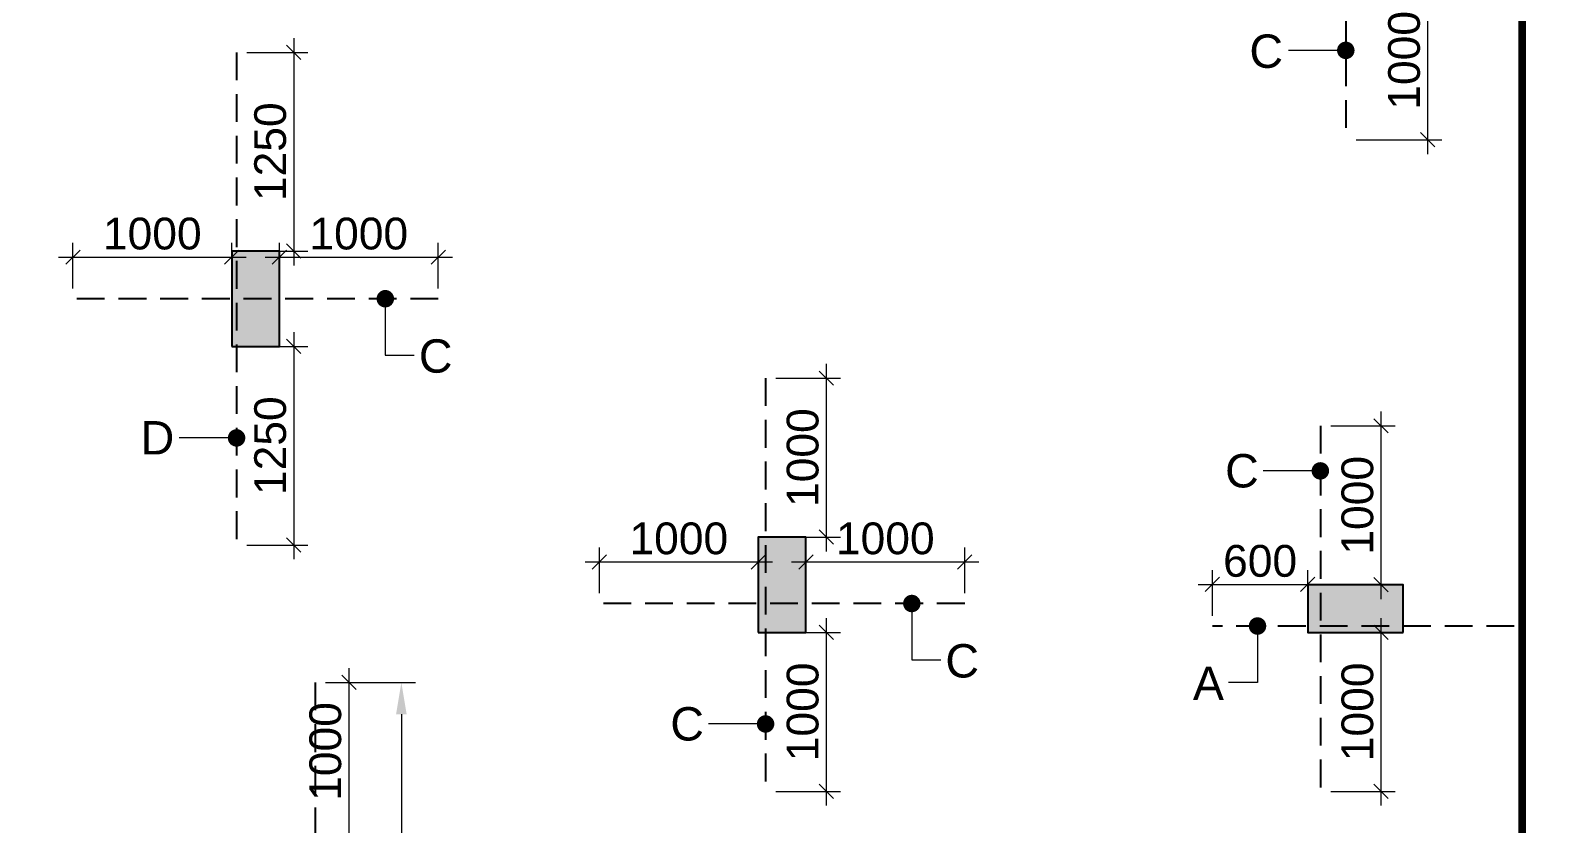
# Model space of a CAD drawing. Header units: millimetres. Extents: x 1123469 to 1752051, y -126924 to 196924.
# Drawn here: x 1520192 to 1529782, y 151212 to 156202 of the extents above; entities that cross this region are included whole.
import ezdxf

# ---------------------------------------------------------------- set-up
doc = ezdxf.new("R2010")
doc.units = ezdxf.units.MM
doc.header["$LTSCALE"] = 500
doc.header["$MEASUREMENT"] = 0
doc.header["$PDMODE"] = 34
doc.linetypes.add('CONTINOUS', pattern=[0])
doc.linetypes.add('HIDDEN', pattern=[0.375, 0.25, -0.125])
doc.layers.get('Defpoints').update_dxf_attribs({"lineweight": 0})
for name, color, linetype, lineweight in [('ARWO', 1, 'Continuous', 18), ('CUT OUT', 1, 'Continuous', 13), ('FOOTING', 1, 'Continuous', 15), ('TOWER COL HATCH', 253, 'Continuous', 20)]:
    doc.layers.add(name, color=color, linetype=linetype, lineweight=lineweight)
for name, color, linetype in [('COL. DIM', 3, 'Continuous'), ('reinf.', 4, 'Continuous'), ('TEXT 1', 1, 'Continuous'), ('TOWER AREA COLUMN.', 6, 'Continuous')]:
    doc.layers.add(name, color=color, linetype=linetype)
doc.styles.add('3mm', font='arial.ttf')
doc.dimstyles.new('PARAMVEER', dxfattribs={"dimtxt": 200, "dimasz": 100, "dimexe": 0, "dimexo": 25, "dimgap": 10, "dimtad": 1, "dimdec": 0, "dimrnd": 5, "dimzin": 0, "dimdsep": 46, "dimtxsty": '3mm', "dimblk": 'OBLIQUE', "dimcen": 0.09, "dimdle": 75, "dimclrd": 1, "dimclre": 1, "dimclrt": 3, "dimadec": 0, "dimazin": 0, "dimtfac": 1, "dimtdec": 0, "dimtmove": 1, "dimatfit": 3, "dimfxl": 100, "dimtolj": 1, "dimtzin": 0, "dimlwd": 18, "dimlwe": 5, "dimarcsym": 0})
doc.dimstyles.new('PARAMVEER BEAM', dxfattribs={"dimtxt": 200, "dimasz": 100, "dimexe": 0, "dimexo": 0, "dimgap": 10, "dimtad": 1, "dimdec": 0, "dimzin": 0, "dimdsep": 46, "dimtxsty": '3mm', "dimblk": 'ARCHTICK', "dimcen": 0.09, "dimdle": 75, "dimclrd": 1, "dimclre": 1, "dimclrt": 3, "dimadec": 0, "dimazin": 0, "dimtfac": 1, "dimtdec": 0, "dimtmove": 1, "dimatfit": 3, "dimfxl": 100, "dimtolj": 1, "dimtzin": 0, "dimlwd": 18, "dimlwe": 5, "dimarcsym": 0})

# ---------------------------------------------------------------- blocks, each defined once
blk = doc.blocks.new('3tgra')
at = {"layer": 'TOWER COL HATCH'}
h = blk.add_hatch(color=253, dxfattribs=at)
h.dxf.hatch_style = 1
h.paths.add_polyline_path([(1384105.6, 91191.6), (1383805.6, 91191.6), (1383805.6, 91791.6), (1384105.6, 91791.6)])
h = blk.add_hatch(color=253, dxfattribs=at)
h.dxf.hatch_style = 1
h.paths.add_polyline_path([(1380790.6, 89391.6), (1380490.6, 89391.6), (1380490.6, 89991.6), (1380790.6, 89991.6)])
h = blk.add_hatch(color=253, dxfattribs=at)
h.dxf.hatch_style = 1
h.paths.add_polyline_path([(1376730.6, 89391.6), (1376730.6, 89691.6), (1377330.6, 89691.6), (1377330.6, 89391.6)])
at = {"layer": 'TOWER AREA COLUMN.', "color": 4}
for points in [[(1384105.6, 91191.6), (1383805.6, 91191.6), (1383805.6, 91791.6), (1384105.6, 91791.6)], [(1380790.6, 89391.6), (1380490.6, 89391.6), (1380490.6, 89991.6), (1380790.6, 89991.6)], [(1376730.6, 89391.6), (1376730.6, 89691.6), (1377330.6, 89691.6), (1377330.6, 89391.6)]]:
    blk.add_lwpolyline(points, close=True, dxfattribs=at)
blk = doc.blocks.new('_Oblique')
at = {"color": 0, "linetype": 'ByBlock', "lineweight": -2}
blk.add_line((-0.5, -0.5), (0.5, 0.5), dxfattribs=at)
blk = doc.blocks.new('*D1096')
at = {"layer": 'COL. DIM', "color": 1, "lineweight": 18, "ltscale": 10, "transparency": 16777216}
blk.add_line((1528988.9, 156604.1), (1528988.9, 155424.1), dxfattribs=at)
at = {"layer": 'COL. DIM', "color": 1, "linetype": 'CONTINOUS', "lineweight": 5, "ltscale": 10, "transparency": 16777216}
for p, q in [((1528669.3, 156514.1), (1529078.9, 156514.1)), ((1528538.8, 155514.1), (1529078.9, 155514.1))]:
    blk.add_line(p, q, dxfattribs=at)
at = {"layer": 'Defpoints', "color": 0, "ltscale": 10, "transparency": 16777216}
for p in [(1528604.3, 156514.1), (1528473.8, 155514.1), (1528988.9, 155514.1)]:
    blk.add_point(p, dxfattribs=at)
at = {"layer": 'COL. DIM', "color": 1, "lineweight": 18, "ltscale": 10, "transparency": 16777216, "xscale": 90, "yscale": 90, "zscale": 90}
for p, rotation in [((1528988.9, 156514.1), 90), ((1528988.9, 155514.1), 270)]:
    blk.add_blockref('_Oblique', p, dxfattribs=dict(at, rotation=rotation))
at = {"layer": 'COL. DIM', "color": 3, "ltscale": 10, "transparency": 16777216, "insert": (1528841.8, 156014.1), "char_height": 200, "attachment_point": 5, "rotation": 90, "style": '3mm'}
blk.add_mtext('\\A1;1000', dxfattribs=at)
blk = doc.blocks.new('_ArchTick')
at = {"color": 0, "linetype": 'ByBlock', "const_width": 0.15}
blk.add_lwpolyline([(-0.5, -0.5), (0.5, 0.5)], dxfattribs=at)
blk = doc.blocks.new('*D906')
at = {"layer": 'COL. DIM', "color": 1, "lineweight": 18, "ltscale": 10, "transparency": 16777216}
blk.add_line((1521849.6, 154304.1), (1521849.6, 152874.1), dxfattribs=at)
at = {"layer": 'COL. DIM', "color": 1, "linetype": 'CONTINOUS', "lineweight": 5, "ltscale": 10, "transparency": 16777216}
for p, q in [((1521554.8, 154214.1), (1521939.6, 154214.1)), ((1521554.8, 152964.1), (1521939.6, 152964.1))]:
    blk.add_line(p, q, dxfattribs=at)
at = {"layer": 'Defpoints', "color": 0, "ltscale": 10, "transparency": 16777216}
for p in [(1521489.8, 154214.1), (1521489.8, 152964.1), (1521849.6, 152964.1)]:
    blk.add_point(p, dxfattribs=at)
at = {"layer": 'COL. DIM', "color": 1, "lineweight": 18, "ltscale": 10, "transparency": 16777216, "xscale": 90, "yscale": 90, "zscale": 90}
for p, rotation in [((1521849.6, 154214.1), 90), ((1521849.6, 152964.1), 270)]:
    blk.add_blockref('_Oblique', p, dxfattribs=dict(at, rotation=rotation))
at = {"layer": 'COL. DIM', "color": 3, "ltscale": 10, "transparency": 16777216, "insert": (1521702.5, 153589.1), "char_height": 200, "attachment_point": 5, "rotation": 90, "style": '3mm'}
blk.add_mtext('\\A1;1250', dxfattribs=at)
blk = doc.blocks.new('*D907')
at = {"layer": 'COL. DIM', "color": 1, "linetype": 'CONTINOUS', "lineweight": 5, "ltscale": 10, "transparency": 16777216}
for p, q in [((1521759.3, 154579.1), (1521759.3, 154865.6)), ((1522759.3, 154579.1), (1522759.3, 154865.6))]:
    blk.add_line(p, q, dxfattribs=at)
at = {"layer": 'COL. DIM', "color": 1, "lineweight": 18, "ltscale": 10, "transparency": 16777216}
blk.add_line((1521669.3, 154775.6), (1522849.3, 154775.6), dxfattribs=at)
at = {"layer": 'Defpoints', "color": 0, "ltscale": 10, "transparency": 16777216}
for p in [(1522759.3, 154775.6), (1521759.3, 154514.1), (1522759.3, 154514.1)]:
    blk.add_point(p, dxfattribs=at)
at = {"layer": 'COL. DIM', "color": 1, "lineweight": 18, "ltscale": 10, "transparency": 16777216, "xscale": 90, "yscale": 90, "zscale": 90, "rotation": 180}
blk.add_blockref('_Oblique', (1521759.3, 154775.6), dxfattribs=at)
at = {"layer": 'COL. DIM', "color": 1, "lineweight": 18, "ltscale": 10, "transparency": 16777216, "xscale": 90, "yscale": 90, "zscale": 90}
blk.add_blockref('_Oblique', (1522759.3, 154775.6), dxfattribs=at)
at = {"layer": 'COL. DIM', "color": 3, "ltscale": 10, "transparency": 16777216, "insert": (1522259.3, 154922.7), "char_height": 200, "attachment_point": 5, "style": '3mm'}
blk.add_mtext('\\A1;1000', dxfattribs=at)
blk = doc.blocks.new('*D908')
at = {"layer": 'COL. DIM', "color": 1, "linetype": 'CONTINOUS', "lineweight": 5, "ltscale": 10, "transparency": 16777216}
for p, q in [((1520459.3, 154579.1), (1520459.3, 154865.6)), ((1521459.3, 154579.1), (1521459.3, 154865.6))]:
    blk.add_line(p, q, dxfattribs=at)
at = {"layer": 'COL. DIM', "color": 1, "lineweight": 18, "ltscale": 10, "transparency": 16777216}
blk.add_line((1520369.3, 154775.6), (1521549.3, 154775.6), dxfattribs=at)
at = {"layer": 'Defpoints', "color": 0, "ltscale": 10, "transparency": 16777216}
for p in [(1521459.3, 154775.6), (1520459.3, 154514.1), (1521459.3, 154514.1)]:
    blk.add_point(p, dxfattribs=at)
at = {"layer": 'COL. DIM', "color": 1, "lineweight": 18, "ltscale": 10, "transparency": 16777216, "xscale": 90, "yscale": 90, "zscale": 90, "rotation": 180}
blk.add_blockref('_Oblique', (1520459.3, 154775.6), dxfattribs=at)
at = {"layer": 'COL. DIM', "color": 1, "lineweight": 18, "ltscale": 10, "transparency": 16777216, "xscale": 90, "yscale": 90, "zscale": 90}
blk.add_blockref('_Oblique', (1521459.3, 154775.6), dxfattribs=at)
at = {"layer": 'COL. DIM', "color": 3, "ltscale": 10, "transparency": 16777216, "insert": (1520959.3, 154922.7), "char_height": 200, "attachment_point": 5, "style": '3mm'}
blk.add_mtext('\\A1;1000', dxfattribs=at)
blk = doc.blocks.new('*D909')
at = {"layer": 'COL. DIM', "color": 1, "lineweight": 18, "ltscale": 10, "transparency": 16777216}
blk.add_line((1521849.6, 156154.1), (1521849.6, 154724.1), dxfattribs=at)
at = {"layer": 'COL. DIM', "color": 1, "linetype": 'CONTINOUS', "lineweight": 5, "ltscale": 10, "transparency": 16777216}
for p, q in [((1521554.8, 156064.1), (1521939.6, 156064.1)), ((1521554.8, 154814.1), (1521939.6, 154814.1))]:
    blk.add_line(p, q, dxfattribs=at)
at = {"layer": 'Defpoints', "color": 0, "ltscale": 10, "transparency": 16777216}
for p in [(1521489.8, 156064.1), (1521489.8, 154814.1), (1521849.6, 154814.1)]:
    blk.add_point(p, dxfattribs=at)
at = {"layer": 'COL. DIM', "color": 1, "lineweight": 18, "ltscale": 10, "transparency": 16777216, "xscale": 90, "yscale": 90, "zscale": 90}
for p, rotation in [((1521849.6, 156064.1), 90), ((1521849.6, 154814.1), 270)]:
    blk.add_blockref('_Oblique', p, dxfattribs=dict(at, rotation=rotation))
at = {"layer": 'COL. DIM', "color": 3, "ltscale": 10, "transparency": 16777216, "insert": (1521702.5, 155439.1), "char_height": 200, "attachment_point": 5, "rotation": 90, "style": '3mm'}
blk.add_mtext('\\A1;1250', dxfattribs=at)
blk = doc.blocks.new('*D910')
at = {"layer": 'COL. DIM', "color": 1, "lineweight": 18, "ltscale": 10, "transparency": 16777216}
blk.add_line((1525202.3, 152504.1), (1525202.3, 151324.1), dxfattribs=at)
at = {"layer": 'COL. DIM', "color": 1, "linetype": 'CONTINOUS', "lineweight": 5, "ltscale": 10, "transparency": 16777216}
for p, q in [((1524885.6, 152414.1), (1525292.3, 152414.1)), ((1524885.6, 151414.1), (1525292.3, 151414.1))]:
    blk.add_line(p, q, dxfattribs=at)
at = {"layer": 'Defpoints', "color": 0, "ltscale": 10, "transparency": 16777216}
for p in [(1524820.6, 152414.1), (1524820.6, 151414.1), (1525202.3, 151414.1)]:
    blk.add_point(p, dxfattribs=at)
at = {"layer": 'COL. DIM', "color": 1, "lineweight": 18, "ltscale": 10, "transparency": 16777216, "xscale": 90, "yscale": 90, "zscale": 90}
for p, rotation in [((1525202.3, 152414.1), 90), ((1525202.3, 151414.1), 270)]:
    blk.add_blockref('_Oblique', p, dxfattribs=dict(at, rotation=rotation))
at = {"layer": 'COL. DIM', "color": 3, "ltscale": 10, "transparency": 16777216, "insert": (1525055.2, 151914.1), "char_height": 200, "attachment_point": 5, "rotation": 90, "style": '3mm'}
blk.add_mtext('\\A1;1000', dxfattribs=at)
blk = doc.blocks.new('*D911')
at = {"layer": 'COL. DIM', "color": 1, "linetype": 'CONTINOUS', "lineweight": 5, "ltscale": 10, "transparency": 16777216}
for p, q in [((1525074.3, 152661), (1525074.3, 152947.5)), ((1526074.3, 152661), (1526074.3, 152947.5))]:
    blk.add_line(p, q, dxfattribs=at)
at = {"layer": 'COL. DIM', "color": 1, "lineweight": 18, "ltscale": 10, "transparency": 16777216}
blk.add_line((1524984.3, 152857.5), (1526164.3, 152857.5), dxfattribs=at)
at = {"layer": 'Defpoints', "color": 0, "ltscale": 10, "transparency": 16777216}
for p in [(1526074.3, 152857.5), (1525074.3, 152596), (1526074.3, 152596)]:
    blk.add_point(p, dxfattribs=at)
at = {"layer": 'COL. DIM', "color": 1, "lineweight": 18, "ltscale": 10, "transparency": 16777216, "xscale": 90, "yscale": 90, "zscale": 90, "rotation": 180}
blk.add_blockref('_Oblique', (1525074.3, 152857.5), dxfattribs=at)
at = {"layer": 'COL. DIM', "color": 1, "lineweight": 18, "ltscale": 10, "transparency": 16777216, "xscale": 90, "yscale": 90, "zscale": 90}
blk.add_blockref('_Oblique', (1526074.3, 152857.5), dxfattribs=at)
at = {"layer": 'COL. DIM', "color": 3, "ltscale": 10, "transparency": 16777216, "insert": (1525574.3, 153004.6), "char_height": 200, "attachment_point": 5, "style": '3mm'}
blk.add_mtext('\\A1;1000', dxfattribs=at)
blk = doc.blocks.new('*D912')
at = {"layer": 'COL. DIM', "color": 1, "linetype": 'CONTINOUS', "lineweight": 5, "ltscale": 10, "transparency": 16777216}
for p, q in [((1523774.3, 152661), (1523774.3, 152947.5)), ((1524774.3, 152661), (1524774.3, 152947.5))]:
    blk.add_line(p, q, dxfattribs=at)
at = {"layer": 'COL. DIM', "color": 1, "lineweight": 18, "ltscale": 10, "transparency": 16777216}
blk.add_line((1523684.3, 152857.5), (1524864.3, 152857.5), dxfattribs=at)
at = {"layer": 'Defpoints', "color": 0, "ltscale": 10, "transparency": 16777216}
for p in [(1524774.3, 152857.5), (1523774.3, 152596), (1524774.3, 152596)]:
    blk.add_point(p, dxfattribs=at)
at = {"layer": 'COL. DIM', "color": 1, "lineweight": 18, "ltscale": 10, "transparency": 16777216, "xscale": 90, "yscale": 90, "zscale": 90, "rotation": 180}
blk.add_blockref('_Oblique', (1523774.3, 152857.5), dxfattribs=at)
at = {"layer": 'COL. DIM', "color": 1, "lineweight": 18, "ltscale": 10, "transparency": 16777216, "xscale": 90, "yscale": 90, "zscale": 90}
blk.add_blockref('_Oblique', (1524774.3, 152857.5), dxfattribs=at)
at = {"layer": 'COL. DIM', "color": 3, "ltscale": 10, "transparency": 16777216, "insert": (1524274.3, 153004.6), "char_height": 200, "attachment_point": 5, "style": '3mm'}
blk.add_mtext('\\A1;1000', dxfattribs=at)
blk = doc.blocks.new('*D913')
at = {"layer": 'COL. DIM', "color": 1, "linetype": 'CONTINOUS', "lineweight": 5, "ltscale": 10, "transparency": 16777216}
for p, q in [((1524885.6, 154014.1), (1525292.3, 154014.1)), ((1524885.6, 153014.1), (1525292.3, 153014.1))]:
    blk.add_line(p, q, dxfattribs=at)
at = {"layer": 'COL. DIM', "color": 1, "lineweight": 18, "ltscale": 10, "transparency": 16777216}
blk.add_line((1525202.3, 154104.1), (1525202.3, 152924.1), dxfattribs=at)
at = {"layer": 'Defpoints', "color": 0, "ltscale": 10, "transparency": 16777216}
for p in [(1524820.6, 154014.1), (1524820.6, 153014.1), (1525202.3, 153014.1)]:
    blk.add_point(p, dxfattribs=at)
at = {"layer": 'COL. DIM', "color": 1, "lineweight": 18, "ltscale": 10, "transparency": 16777216, "xscale": 90, "yscale": 90, "zscale": 90}
for p, rotation in [((1525202.3, 154014.1), 90), ((1525202.3, 153014.1), 270)]:
    blk.add_blockref('_Oblique', p, dxfattribs=dict(at, rotation=rotation))
at = {"layer": 'COL. DIM', "color": 3, "ltscale": 10, "transparency": 16777216, "insert": (1525055.2, 153514.1), "char_height": 200, "attachment_point": 5, "rotation": 90, "style": '3mm'}
blk.add_mtext('\\A1;1000', dxfattribs=at)
blk = doc.blocks.new('*D914')
at = {"layer": 'COL. DIM', "color": 1, "lineweight": 18, "ltscale": 10, "transparency": 16777216}
blk.add_line((1528694.9, 152504.1), (1528694.9, 151324.1), dxfattribs=at)
at = {"layer": 'COL. DIM', "color": 1, "linetype": 'CONTINOUS', "lineweight": 5, "ltscale": 10, "transparency": 16777216}
for p, q in [((1528378.7, 152414.1), (1528784.9, 152414.1)), ((1528378.7, 151414.1), (1528784.9, 151414.1))]:
    blk.add_line(p, q, dxfattribs=at)
at = {"layer": 'Defpoints', "color": 0, "ltscale": 10, "transparency": 16777216}
for p in [(1528313.7, 152414.1), (1528313.7, 151414.1), (1528694.9, 151414.1)]:
    blk.add_point(p, dxfattribs=at)
at = {"layer": 'COL. DIM', "color": 1, "lineweight": 18, "ltscale": 10, "transparency": 16777216, "xscale": 90, "yscale": 90, "zscale": 90}
for p, rotation in [((1528694.9, 152414.1), 90), ((1528694.9, 151414.1), 270)]:
    blk.add_blockref('_Oblique', p, dxfattribs=dict(at, rotation=rotation))
at = {"layer": 'COL. DIM', "color": 3, "ltscale": 10, "transparency": 16777216, "insert": (1528547.8, 151914.1), "char_height": 200, "attachment_point": 5, "rotation": 90, "style": '3mm'}
blk.add_mtext('\\A1;1000', dxfattribs=at)
blk = doc.blocks.new('*D915')
at = {"layer": 'COL. DIM', "color": 1, "linetype": 'CONTINOUS', "lineweight": 5, "ltscale": 10, "transparency": 16777216}
for p, q in [((1527634.3, 152519.4), (1527634.3, 152805.9)), ((1528234.3, 152519.4), (1528234.3, 152805.9))]:
    blk.add_line(p, q, dxfattribs=at)
at = {"layer": 'COL. DIM', "color": 1, "lineweight": 18, "ltscale": 10, "transparency": 16777216}
blk.add_line((1527544.3, 152715.9), (1528324.3, 152715.9), dxfattribs=at)
at = {"layer": 'Defpoints', "color": 0, "ltscale": 10, "transparency": 16777216}
for p in [(1528234.3, 152715.9), (1527634.3, 152454.4), (1528234.3, 152454.4)]:
    blk.add_point(p, dxfattribs=at)
at = {"layer": 'COL. DIM', "color": 1, "lineweight": 18, "ltscale": 10, "transparency": 16777216, "xscale": 90, "yscale": 90, "zscale": 90, "rotation": 180}
blk.add_blockref('_Oblique', (1527634.3, 152715.9), dxfattribs=at)
at = {"layer": 'COL. DIM', "color": 1, "lineweight": 18, "ltscale": 10, "transparency": 16777216, "xscale": 90, "yscale": 90, "zscale": 90}
blk.add_blockref('_Oblique', (1528234.3, 152715.9), dxfattribs=at)
at = {"layer": 'COL. DIM', "color": 3, "ltscale": 10, "transparency": 16777216, "insert": (1527934.3, 152863), "char_height": 200, "attachment_point": 5, "style": '3mm'}
blk.add_mtext('\\A1;600', dxfattribs=at)
blk = doc.blocks.new('*D916')
at = {"layer": 'COL. DIM', "color": 1, "lineweight": 18, "ltscale": 10, "transparency": 16777216}
blk.add_line((1528694.9, 153804.1), (1528694.9, 152624.1), dxfattribs=at)
at = {"layer": 'COL. DIM', "color": 1, "linetype": 'CONTINOUS', "lineweight": 5, "ltscale": 10, "transparency": 16777216}
for p, q in [((1528378.7, 153714.1), (1528784.9, 153714.1)), ((1528378.7, 152714.1), (1528784.9, 152714.1))]:
    blk.add_line(p, q, dxfattribs=at)
at = {"layer": 'Defpoints', "color": 0, "ltscale": 10, "transparency": 16777216}
for p in [(1528313.7, 153714.1), (1528313.7, 152714.1), (1528694.9, 152714.1)]:
    blk.add_point(p, dxfattribs=at)
at = {"layer": 'COL. DIM', "color": 1, "lineweight": 18, "ltscale": 10, "transparency": 16777216, "xscale": 90, "yscale": 90, "zscale": 90}
for p, rotation in [((1528694.9, 153714.1), 90), ((1528694.9, 152714.1), 270)]:
    blk.add_blockref('_Oblique', p, dxfattribs=dict(at, rotation=rotation))
at = {"layer": 'COL. DIM', "color": 3, "ltscale": 10, "transparency": 16777216, "insert": (1528547.8, 153214.1), "char_height": 200, "attachment_point": 5, "rotation": 90, "style": '3mm'}
blk.add_mtext('\\A1;1000', dxfattribs=at)
blk = doc.blocks.new('*D923')
at = {"layer": 'COL. DIM', "color": 1, "lineweight": 18, "ltscale": 10, "transparency": 16777216}
blk.add_line((1522196.9, 152189.1), (1522196.9, 151009.1), dxfattribs=at)
at = {"layer": 'COL. DIM', "color": 1, "linetype": 'CONTINOUS', "lineweight": 5, "ltscale": 10, "transparency": 16777216}
for p, q in [((1522049.5, 152099.1), (1522286.9, 152099.1)), ((1522049.5, 151099.1), (1522286.9, 151099.1))]:
    blk.add_line(p, q, dxfattribs=at)
at = {"layer": 'Defpoints', "color": 0, "ltscale": 10, "transparency": 16777216}
for p in [(1521984.5, 152099.1), (1521984.5, 151099.1), (1522196.9, 151099.1)]:
    blk.add_point(p, dxfattribs=at)
at = {"layer": 'COL. DIM', "color": 1, "lineweight": 18, "ltscale": 10, "transparency": 16777216, "xscale": 90, "yscale": 90, "zscale": 90}
for p, rotation in [((1522196.9, 152099.1), 90), ((1522196.9, 151099.1), 270)]:
    blk.add_blockref('_Oblique', p, dxfattribs=dict(at, rotation=rotation))
at = {"layer": 'COL. DIM', "color": 3, "ltscale": 10, "transparency": 16777216, "insert": (1522049.8, 151664.9), "char_height": 200, "attachment_point": 5, "rotation": 90, "style": '3mm'}
blk.add_mtext('\\A1;1000', dxfattribs=at)
blk = doc.blocks.new('*D926')
at = {"layer": 'COL. DIM', "color": 1, "linetype": 'CONTINOUS', "lineweight": 5, "ltscale": 10, "transparency": 16777216}
for p, q in [((1522049.5, 152099.1), (1522617.4, 152099.1)), ((1522049.5, 148164.1), (1522617.4, 148164.1))]:
    blk.add_line(p, q, dxfattribs=at)
at = {"layer": 'COL. DIM', "color": 1, "lineweight": 18, "ltscale": 10, "transparency": 16777216}
blk.add_line((1522527.4, 151899.1), (1522527.4, 148364.1), dxfattribs=at)
at = {"layer": 'COL. DIM', "color": 1, "ltscale": 10, "transparency": 16777216}
for points in [[(1522494.1, 151899.1), (1522560.7, 151899.1), (1522527.4, 152099.1)], [(1522494.1, 148364.1), (1522560.7, 148364.1), (1522527.4, 148164.1)]]:
    blk.add_solid(points, dxfattribs=at)
at = {"layer": 'Defpoints', "color": 0, "ltscale": 10, "transparency": 16777216}
for p in [(1521984.5, 152099.1), (1521984.5, 148164.1), (1522527.4, 148164.1)]:
    blk.add_point(p, dxfattribs=at)
at = {"layer": 'COL. DIM', "color": 3, "ltscale": 10, "transparency": 16777216, "insert": (1522379, 150475.4), "char_height": 200, "attachment_point": 5, "rotation": 90, "style": '3mm'}
blk.add_mtext('\\A1;C', dxfattribs=at)

msp = doc.modelspace()

# ---------------------------------------------------------------- linework, layer by layer
at = {"layer": 'FOOTING', "color": 3, "ltscale": 10, "const_width": 50}
msp.add_lwpolyline([(1488324.2, 155194.2), (1515064.2, 155194.2), (1515064.2, 156599.2), (1516759.3, 156599.2), (1516759.3, 157414.1), (1520709.3, 157414.1), (1520709.3, 158914.1), (1529584.3, 158914.1), (1529584.3, 148629.4), (1540674.2, 148629.4), (1540674.2, 126979.3), (1532119.2, 126979.3)], dxfattribs=at)
at = {"layer": 'reinf.', "color": 4, "linetype": 'HIDDEN', "ltscale": 1.4}
for p, q in [((1528473.8, 158914.1), (1528473.8, 155514.1)), ((1521489.8, 156064.1), (1521489.8, 152964.1)), ((1522759.3, 154514.1), (1520459.3, 154514.1)), ((1524820.6, 154014.1), (1524820.6, 151414.1)), ((1528313.7, 153714.1), (1528313.7, 151414.1)), ((1526074.3, 152596), (1523774.3, 152596)), ((1529534.3, 152454.4), (1527634.3, 152454.4)), ((1521984.5, 152099.1), (1521984.5, 148164.1))]:
    msp.add_line(p, q, dxfattribs=at)

# ---------------------------------------------------------------- block references
at = {"layer": 'CUT OUT', "color": 4, "xscale": -1}
msp.add_blockref('3tgra', (2905564.9, 63022.5), dxfattribs=at)

# ---------------------------------------------------------------- texts
at = {"layer": 'TEXT 1', "color": 2, "linetype": 'ByBlock', "style": '3mm'}
for s, p in [('C', (1527866.9, 155966.8, -0.1)), ('C', (1522637.6, 154048.5, -0.1)), ('D', (1520886, 153533.9, -0.1)), ('C', (1527713.9, 153326.4, -0.1)), ('C', (1525952.6, 152130.4, -0.1)), ('A', (1527511, 151988.8, -0.1)), ('C', (1524220.8, 151733.9, -0.1))]:
    msp.add_text(s, height=210, dxfattribs=at).set_placement(p)

# ---------------------------------------------------------------- dimensions: what is measured, and where the dimension line sits
at = {"layer": 'COL. DIM', "color": 6, "ltscale": 10}
for base, p1, p2, angle, picture, middle in [((1528988.9, 155514.1), (1528604.3, 156514.1), (1528473.8, 155514.1), 90, '*D1096', (1528841.8, 156014.1)), ((1521849.6, 154814.1), (1521489.8, 156064.1), (1521489.8, 154814.1), 90, '*D909', (1521702.5, 155439.1)), ((1521459.3, 154775.6), (1520459.3, 154514.1), (1521459.3, 154514.1), 0, '*D908', (1520959.3, 154922.7)), ((1522759.3, 154775.6), (1521759.3, 154514.1), (1522759.3, 154514.1), 0, '*D907', (1522259.3, 154922.7)), ((1521849.6, 152964.1), (1521489.8, 154214.1), (1521489.8, 152964.1), 90, '*D906', (1521702.5, 153589.1)), ((1525202.3, 153014.1), (1524820.6, 154014.1), (1524820.6, 153014.1), 90, '*D913', (1525055.2, 153514.1)), ((1528694.9, 152714.1), (1528313.7, 153714.1), (1528313.7, 152714.1), 90, '*D916', (1528547.8, 153214.1)), ((1524774.3, 152857.5), (1523774.3, 152596), (1524774.3, 152596), 0, '*D912', (1524274.3, 153004.6)), ((1526074.3, 152857.5), (1525074.3, 152596), (1526074.3, 152596), 0, '*D911', (1525574.3, 153004.6)), ((1528234.3, 152715.9), (1527634.3, 152454.4), (1528234.3, 152454.4), 0, '*D915', (1527934.3, 152863)), ((1525202.3, 151414.1), (1524820.6, 152414.1), (1524820.6, 151414.1), 90, '*D910', (1525055.2, 151914.1)), ((1528694.9, 151414.1), (1528313.7, 152414.1), (1528313.7, 151414.1), 90, '*D914', (1528547.8, 151914.1))]:
    dim = msp.add_linear_dim(base=base, p1=p1, p2=p2, angle=angle, dimstyle='PARAMVEER', override={"dimasz": 90, "dimexe": 90, "dimexo": 65, "dimgap": 45, "dimpost": '\\X', "dimdle": 90, "dimfxl": 0.18, "dimarcsym": 1}, dxfattribs=at)
    dim.commit()
    dim.dimension.update_dxf_attribs({"geometry": picture, "text_midpoint": middle})
dim = msp.add_linear_dim(base=(1522196.9, 151099.1), p1=(1521984.5, 152099.1), p2=(1521984.5, 151099.1), angle=90, dimstyle='PARAMVEER', override={"dimasz": 90, "dimexe": 90, "dimexo": 65, "dimgap": 45, "dimpost": '\\X', "dimdle": 90, "dimfxl": 0.18, "dimarcsym": 1}, dxfattribs=at)
dim.commit()
dim.dimension.update_dxf_attribs({"geometry": '*D923', "text_midpoint": (1522196.9, 151664.9), "dimtype": 160})
dim = msp.add_linear_dim(base=(1522527.4, 148164.1), p1=(1521984.5, 152099.1), p2=(1521984.5, 148164.1), angle=90, text='C', dimstyle='PARAMVEER', override={"dimasz": 200, "dimexe": 90, "dimexo": 65, "dimgap": 45, "dimpost": '\\X', "dimsah": 1, "dimdle": 90, "dimfxl": 0.18, "dimarcsym": 1}, dxfattribs=at)
dim.commit()
dim.dimension.update_dxf_attribs({"geometry": '*D926', "text_midpoint": (1522527.4, 150475.4), "dimtype": 160})

# ---------------------------------------------------------------- leaders
at = {"layer": 'ARWO', "color": 1}
for points in [[(1528473.8, 156076.8), (1528113.3, 156076.8)], [(1522426.4, 154514.1), (1522426.4, 154159.3), (1522608.9, 154159.3)], [(1521489.8, 153638.1), (1521129.4, 153638.1)], [(1528313.7, 153430.6), (1527953.2, 153430.6)], [(1525741.4, 152596), (1525741.4, 152241.2), (1525923.9, 152241.2)], [(1527917.9, 152454.4), (1527917.9, 152099.7), (1527735.4, 152099.7)], [(1524820.6, 151838.1), (1524460.2, 151838.1)]]:
    msp.add_leader(points, dimstyle='PARAMVEER BEAM', override={"dimasz": 110, "dimtad": 0, "dimldrblk": 'Dot', "dimfxl": 0, "dimarcsym": 1}, dxfattribs=at)

doc.saveas('drawing.dxf')
